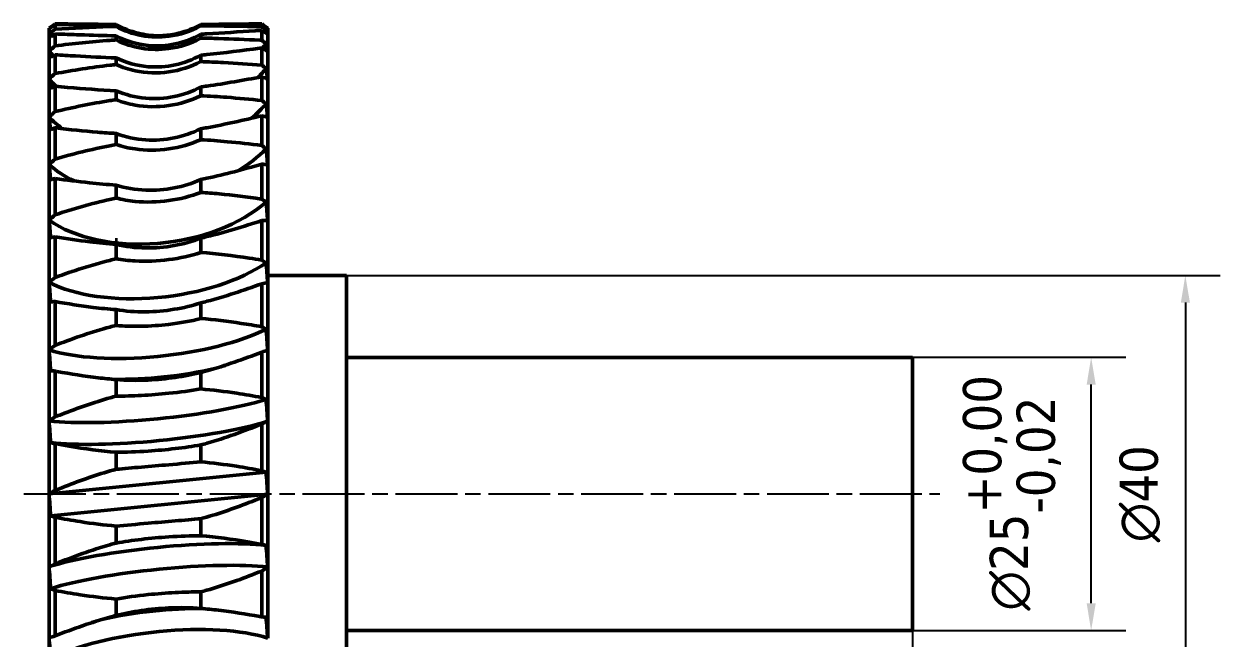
# Model space of a CAD drawing. Header units: inches. Extents: x 632 to 5727, y -9589 to -3994.
# Drawn here: x 3655.7 to 3765.2, y -5511.4 to -5455.2 of the extents above; entities that cross this region are included whole.
import ezdxf

# ---------------------------------------------------------------- set-up
doc = ezdxf.new("R2010")
doc.units = ezdxf.units.IN
doc.header["$MEASUREMENT"] = 0
for name, pattern in [('CENTER2', [1.125, 0.75, -0.125, 0.125, -0.125]), ('CHAIN', [0.3543, 0.2362, -0.0295, 0.0591, -0.0295]), ('DASHED', [19.05, 12.7, -6.35])]:
    doc.linetypes.add(name, pattern=pattern)
doc.layers.add('center line', color=5, linetype='CENTER2', lineweight=25, plot=False)
doc.layers.add('Dimension line', color=3, linetype='Continuous', lineweight=25, plot=False)
doc.layers.add('Hidden (ISO)', color=7, linetype='DASHED', lineweight=35)
doc.layers.add('Visible (ISO)', color=7, linetype='Continuous', lineweight=50)
doc.styles.add('Note Text (ISO)', font='tahoma.ttf')
doc.dimstyles.new('Default (ISO)', dxfattribs={"dimtxt": 3.5, "dimasz": 2.5, "dimexe": 3.175, "dimexo": 0, "dimgap": 0.762, "dimtad": 1, "dimrnd": 1e-08, "dimzin": 0, "dimtxsty": 'Note Text (ISO)', "dimcen": 0.09, "dimdle": 10, "dimclrd": 256, "dimclre": 256, "dimclrt": 256, "dimazin": 0, "dimtfac": 1.001486, "dimtmove": 0, "dimatfit": 3, "dimfxl": 1, "dimtolj": 1, "dimtzin": 0, "dimlwd": -1, "dimlwe": -1, "dimarcsym": 0})

# ---------------------------------------------------------------- blocks, each defined once
blk = doc.blocks.new('*D272')
at = {"layer": 'Defpoints', "color": 0, "transparency": 16777216}
for p in [(3737, -5485.69), (3753.36, -5485.69), (3737, -5510.69)]:
    blk.add_point(p, dxfattribs=at)
at = {"layer": 'Dimension line', "transparency": 16777216}
for p, q in [((3737, -5485.69), (3756.54, -5485.69)), ((3753.36, -5508.19), (3753.36, -5488.19)), ((3737, -5510.69), (3756.54, -5510.69))]:
    blk.add_line(p, q, dxfattribs=at)
for points in [[(3752.95, -5488.19), (3753.78, -5488.19), (3753.36, -5485.69)], [(3752.95, -5508.19), (3753.78, -5508.19), (3753.36, -5510.69)]]:
    blk.add_solid(points, dxfattribs=at)
at = {"layer": 'Dimension line', "transparency": 16777216, "insert": (3741.63, -5508.86), "char_height": 3.5, "attachment_point": 1, "rotation": 90, "style": 'Note Text (ISO)'}
blk.add_mtext('\\A1;{\\fAIGDT|b0|i0;\\H3.5000;\\ln}\\fTahoma|b0|i0;\\H3.5000;25{\\H3.5052;\\S+0,00^ -0,02;}', dxfattribs=at)
blk = doc.blocks.new('*D273')
at = {"layer": 'Defpoints', "color": 0, "transparency": 16777216}
for p in [(3685.2, -5478.19), (3685.2, -5518.19), (3761.98, -5518.19)]:
    blk.add_point(p, dxfattribs=at)
at = {"layer": 'Dimension line', "transparency": 16777216}
for p, q in [((3685.2, -5478.19), (3765.16, -5478.19)), ((3761.98, -5480.69), (3761.98, -5515.69)), ((3685.2, -5518.19), (3765.16, -5518.19))]:
    blk.add_line(p, q, dxfattribs=at)
for points in [[(3761.57, -5480.69), (3762.4, -5480.69), (3761.98, -5478.19)], [(3761.57, -5515.69), (3762.4, -5515.69), (3761.98, -5518.19)]]:
    blk.add_solid(points, dxfattribs=at)
at = {"layer": 'Dimension line', "transparency": 16777216, "insert": (3755.96, -5502.61), "char_height": 3.5, "attachment_point": 1, "rotation": 90, "style": 'Note Text (ISO)'}
blk.add_mtext('\\A1;{\\fAIGDT|b0|i0;\\H3.5000;\\ln}\\fTahoma|b0|i0;\\H3.5000;40', dxfattribs=at)
blk = doc.blocks.new('*D276')
at = {"layer": 'Defpoints', "color": 0, "transparency": 16777216}
for p in [(3737, -5510.69), (3658, -5536.14), (3737, -5573.49)]:
    blk.add_point(p, dxfattribs=at)
at = {"layer": 'Dimension line', "transparency": 16777216}
for p, q in [((3737, -5510.69), (3737, -5576.66)), ((3658, -5536.14), (3658, -5576.66)), ((3660.5, -5573.49), (3734.5, -5573.49))]:
    blk.add_line(p, q, dxfattribs=at)
for points in [[(3660.5, -5573.07), (3660.5, -5573.91), (3658, -5573.49)], [(3734.5, -5573.07), (3734.5, -5573.91), (3737, -5573.49)]]:
    blk.add_solid(points, dxfattribs=at)
at = {"layer": 'Dimension line', "transparency": 16777216, "insert": (3688.7, -5568.28), "char_height": 3.5, "attachment_point": 1, "style": 'Note Text (ISO)'}
blk.add_mtext('\\A1;79{\\H3.5052;±0,03}', dxfattribs=at)

msp = doc.modelspace()

# ---------------------------------------------------------------- linework, layer by layer
at = {"layer": 'center line', "linetype": 'CHAIN', "ltscale": 23.990969}
msp.add_line((3655.69856, -5498.19179), (3739.50466, -5498.19179), dxfattribs=at)
at = {"layer": 'Hidden (ISO)', "ltscale": 3.444925}
msp.add_line((3658.54521, -5455.24475), (3658.54521, -5455.19301), dxfattribs=at)
at = {"layer": 'Hidden (ISO)', "ltscale": 1.27901}
for p, q in [((3664.13168, -5455.2513), (3664.13168, -5455.29187)), ((3664.13168, -5474.78157), (3664.13168, -5475.34799))]:
    msp.add_line(p, q, dxfattribs=at)
at = {"layer": 'Hidden (ISO)', "ltscale": 0.000742865}
msp.add_line((3658.00466, -5455.59179), (3658.00499, -5455.59155), dxfattribs=at)
at = {"layer": 'Hidden (ISO)', "ltscale": 8.739432}
for p, q in [((3672.19324, -5486.99013), (3674.13447, -5486.46786)), ((3663.81609, -5509.39344), (3661.87486, -5509.91571))]:
    msp.add_line(p, q, dxfattribs=at)
at = {"layer": 'Hidden (ISO)', "ltscale": 0.009454}
msp.add_open_spline([(3658.00499, -5455.59155), (3658.00488, -5455.59163), (3658.00477, -5455.59171), (3658.00466, -5455.59179)], degree=3, dxfattribs=at)
at = {"layer": 'Visible (ISO)'}
for p, q in [((3658.54521, -5455.67159), (3658.54521, -5455.24475)), ((3664.13168, -5455.29187), (3664.13168, -5455.42619)), ((3671.87765, -5455.36135), (3671.87765, -5455.2513)), ((3677.46412, -5455.43975), (3677.46412, -5455.19301)), ((3658.00466, -5455.59179), (3658.00499, -5455.59155)), ((3658.00466, -5456.11363), (3658.00466, -5455.59179)), ((3658.00466, -5456.11548), (3658.00466, -5456.1152)), ((3658.00466, -5457.67158), (3658.00466, -5456.11548)), ((3658.54521, -5457.19716), (3658.54521, -5456.10724)), ((3664.13168, -5456.27873), (3664.13168, -5456.65412)), ((3671.87765, -5456.48547), (3671.87765, -5456.13374)), ((3677.46412, -5456.68744), (3677.46412, -5455.7732)), ((3678.00466, -5455.59179), (3678.00434, -5455.59155)), ((3678.00466, -5456.11704), (3678.00466, -5455.59179)), ((3678.00466, -5455.59179), (3678.00466, -5455.59179)), ((3678.00466, -5456.11704), (3678.00466, -5456.1189)), ((3678.00466, -5457.67832), (3678.00466, -5456.1189)), ((3658.00466, -5457.67523), (3658.00466, -5457.67315)), ((3658.00466, -5460.22728), (3658.00466, -5457.67523)), ((3677.46412, -5458.95711), (3677.46412, -5457.39788)), ((3678.00466, -5457.67832), (3678.00466, -5457.68198)), ((3678.00466, -5460.23718), (3678.00466, -5457.68198)), ((3658.54521, -5459.73215), (3658.54521, -5458.006)), ((3664.13168, -5458.29762), (3664.13168, -5458.90484)), ((3671.87765, -5458.63652), (3671.87765, -5458.05179)), ((3658.00466, -5460.23264), (3658.00466, -5460.2288)), ((3658.00466, -5463.71778), (3658.00466, -5460.23264)), ((3658.54521, -5463.21415), (3658.54521, -5460.89427)), ((3671.87765, -5461.76156), (3671.87765, -5460.95822)), ((3677.46412, -5462.19287), (3677.46412, -5460.02704)), ((3678.00466, -5460.23718), (3678.00466, -5460.24254)), ((3678.00466, -5463.7306), (3678.00466, -5460.24254)), ((3664.13168, -5461.29884), (3664.13168, -5462.12293)), ((3658.00466, -5463.72472), (3658.00466, -5463.71922)), ((3658.00466, -5468.05715), (3658.00466, -5463.72472)), ((3677.46412, -5466.31505), (3677.46412, -5463.59594)), ((3678.00466, -5463.7306), (3678.00466, -5463.73755)), ((3678.00466, -5468.07257), (3678.00466, -5463.73755)), ((3658.54521, -5467.55741), (3658.54521, -5464.70093)), ((3664.13168, -5465.20849), (3664.13168, -5466.22917)), ((3671.87765, -5465.78364), (3671.87765, -5464.78146)), ((3658.00466, -5468.0655), (3658.00466, -5468.05847)), ((3658.00466, -5473.13853), (3658.00466, -5468.0655)), ((3677.46412, -5471.22213), (3677.46412, -5468.01671)), ((3678.00466, -5468.07257), (3678.00466, -5468.08093)), ((3678.00466, -5473.15618), (3678.00466, -5468.08093)), ((3658.54521, -5472.65499), (3658.54521, -5469.33224)), ((3671.87765, -5470.60371), (3671.87765, -5469.42738)), ((3664.13168, -5469.93029), (3664.13168, -5471.12242)), ((3658.00466, -5473.14809), (3658.00466, -5473.13971)), ((3658.00466, -5478.83681), (3658.00466, -5473.14809)), ((3677.46412, -5476.7933), (3677.46412, -5473.18049)), ((3678.00466, -5473.15618), (3678.00466, -5473.16574)), ((3678.00466, -5478.85625), (3678.00466, -5473.16574)), ((3658.54521, -5478.38138), (3658.54521, -5474.67417)), ((3671.87765, -5476.10309), (3671.87765, -5474.78157)), ((3664.13168, -5475.34799), (3664.13168, -5476.68222)), ((3678.00466, -5478.19179), (3685.20466, -5478.19179)), ((3685.20466, -5518.19179), (3685.20466, -5478.19179)), ((3658.00466, -5478.84733), (3658.00466, -5478.83781)), ((3658.00466, -5485.01167), (3658.00466, -5478.84733)), ((3677.46412, -5482.89136), (3677.46412, -5478.96013)), ((3678.00466, -5478.85625), (3678.00466, -5478.86677)), ((3678.00466, -5485.03242), (3678.00466, -5478.86677)), ((3658.54521, -5484.59556), (3658.54521, -5480.59518)), ((3664.13168, -5481.32818), (3664.13168, -5482.77165)), ((3671.87765, -5482.14636), (3671.87765, -5480.7122)), ((3658.00466, -5485.0229), (3658.00466, -5485.01247)), ((3658.00466, -5491.51107), (3658.00466, -5485.0229)), ((3678.00466, -5485.03242), (3678.00466, -5485.04366)), ((3678.00466, -5491.53262), (3678.00466, -5485.04366)), ((3677.46412, -5489.36618), (3677.46412, -5485.21331)), ((3685.20466, -5485.69179), (3737.00466, -5485.69179)), ((3737.00466, -5485.69179), (3737.00466, -5510.69179)), ((3658.54521, -5491.14452), (3658.54521, -5486.94948)), ((3671.87765, -5488.58473), (3671.87765, -5487.07324)), ((3664.13168, -5487.7236), (3664.13168, -5489.24078)), ((3658.00466, -5491.52274), (3658.00466, -5491.51165)), ((3658.00466, -5498.17497), (3658.00466, -5491.52274)), ((3678.00466, -5491.53262), (3678.00466, -5491.54419)), ((3678.00466, -5498.19679), (3678.00466, -5491.54429)), ((3677.46412, -5496.05831), (3677.46412, -5491.78607)), ((3658.54521, -5497.86701), (3658.54521, -5493.5806)), ((3671.87765, -5495.25966), (3671.87765, -5493.70805)), ((3664.13168, -5494.37679), (3664.13168, -5495.93031)), ((3658.00466, -5498.17531), (3677.85269, -5496.19051)), ((3658.00466, -5498.17531), (3658.00466, -5498.17497)), ((3658.00466, -5498.18678), (3658.00466, -5498.17531)), ((3658.00466, -5504.83928), (3658.00466, -5498.18678)), ((3658.15663, -5500.19306), (3678.00466, -5498.20826)), ((3678.00466, -5498.19679), (3678.00466, -5498.20826)), ((3678.00466, -5498.20826), (3678.00466, -5498.2086)), ((3678.00466, -5504.86083), (3678.00466, -5498.2086)), ((3677.46412, -5502.80297), (3677.46412, -5498.51656)), ((3658.54521, -5504.5975), (3658.54521, -5500.32526)), ((3664.13168, -5501.12391), (3664.13168, -5502.67552)), ((3671.87765, -5502.00678), (3671.87765, -5500.45327)), ((3658.00466, -5504.85095), (3658.00466, -5504.83938)), ((3658.00466, -5511.33992), (3658.00466, -5504.85095)), ((3677.46412, -5509.43409), (3677.46412, -5505.23905)), ((3678.00466, -5504.86083), (3678.00466, -5504.87192)), ((3678.00466, -5511.36067), (3678.00466, -5504.8725)), ((3658.54521, -5511.17026), (3658.54521, -5507.01739)), ((3664.13168, -5507.79884), (3664.13168, -5509.31033)), ((3671.87765, -5508.65997), (3671.87765, -5507.1428)), ((3658.00466, -5511.35115), (3658.00466, -5511.33992)), ((3685.20466, -5510.69179), (3737.00466, -5510.69179)), ((3658.00466, -5517.5168), (3658.00466, -5511.35115)), ((3678.00466, -5511.36067), (3678.00466, -5511.3711))]:
    msp.add_line(p, q, dxfattribs=at)
for centre, major_axis, ratio, start_param, end_param in [((3667.90402, -5448.64993), (-10.44774, -6.67867), 0.982786631, 0.078702082, 0.102715405), ((3667.90402, -5448.64993), (10.44774, 6.67867), 0.982786631, 5.070036391, 5.089355092), ((3667.90402, -5450.32796), (-11.79764, -3.8178), 0.946336604, 0.342456589, 0.390518021), ((3667.90402, -5450.32796), (11.79764, 3.8178), 0.946336604, 5.308330579, 5.353109598), ((3667.90402, -5453.18456), (12.10971, 2.66739), 0.886584628, 5.365994345, 5.45742237), ((3667.90402, -5453.18456), (12.10971, 2.66739), 0.886584628, 3.588362015, 3.67027029), ((3667.90402, -5457.14938), (12.22435, 2.07973), 0.805001997, 5.35010935, 5.514173809), ((3667.90402, -5457.14938), (12.22435, 2.07973), 0.805001997, 3.645113453, 3.794118291), ((3667.90402, -5462.12481), (12.27783, 1.73635), 0.703597545, 5.256729732, 5.551104901), ((3667.90402, -5462.12481), (12.27783, 1.73635), 0.703597545, 3.682044546, 3.947682065), ((3667.90402, -5467.98832), (12.30634, 1.52115), 0.584868186, 3.709053674, 5.57811403), ((3667.90402, -5474.59554), (12.32263, 1.383), 0.451737431, 3.730565503, 5.599625859), ((3667.90402, -5481.78379), (12.33202, 1.29667), 0.307483402, 3.748902346, 5.617962702), ((3668.10531, -5483.69809), (12.33202, 1.29667), 0.307483402, 4.32678052, 5.104214728), ((3667.90402, -5489.37605), (12.33693, 1.24907), 0.155658111, 3.76546327, 5.634523626), ((3668.10531, -5491.36408), (12.33693, 1.24907), 0.155658111, 3.758737262, 5.627797618), ((3667.90402, -5505.01949), (12.33693, 1.24907), 0.155658111, 0.617144609, 2.486204964), ((3668.10531, -5507.00753), (12.33693, 1.24907), 0.155658111, 0.623870617, 2.492930972), ((3667.90402, -5512.68548), (12.33202, 1.29667), 0.307483402, 1.185187866, 1.962622074), ((3668.10531, -5514.59979), (12.33202, 1.29667), 0.307483402, 0.607309693, 2.476370048)]:
    msp.add_ellipse(centre, major_axis=major_axis, ratio=ratio, start_param=start_param, end_param=end_param, dxfattribs=at)
for points in [[(3658.00499, -5455.59155), (3658.18445, -5455.45879), (3658.36456, -5455.32592), (3658.54521, -5455.19301)], [(3658.54521, -5455.24475), (3658.41577, -5455.33846), (3658.28624, -5455.43229), (3658.15663, -5455.52624)], [(3678.00466, -5455.59179), (3677.8251, -5455.45895), (3677.64488, -5455.326), (3677.46412, -5455.19301)], [(3677.46412, -5455.43975), (3677.59354, -5455.53918), (3677.72307, -5455.63875), (3677.85269, -5455.73845)], [(3658.00466, -5456.11363), (3658.18423, -5455.96641), (3658.36445, -5455.81904), (3658.54521, -5455.67159)], [(3658.15663, -5456.36459), (3658.0995, -5456.2733), (3658.04838, -5456.18975), (3658.00466, -5456.11548)], [(3658.15663, -5455.52624), (3658.09964, -5455.53775), (3658.04863, -5455.55925), (3658.00499, -5455.59155)], [(3658.54521, -5456.10724), (3658.41577, -5456.19292), (3658.28624, -5456.2787), (3658.15663, -5456.36459)], [(3678.00466, -5456.1189), (3677.8251, -5456.00371), (3677.64488, -5455.88846), (3677.46412, -5455.7732)], [(3677.85269, -5455.73845), (3677.90997, -5455.85281), (3677.96103, -5455.97896), (3678.00466, -5456.11704)], [(3678.00434, -5455.59155), (3678.00445, -5455.59163), (3678.00456, -5455.59171), (3678.00466, -5455.59179)], [(3658.00466, -5457.67158), (3658.18423, -5457.51361), (3658.36445, -5457.35544), (3658.54521, -5457.19716)], [(3658.15663, -5458.23287), (3658.09945, -5458.04082), (3658.04835, -5457.85425), (3658.00466, -5457.67523)], [(3677.46412, -5456.68744), (3677.5936, -5456.79021), (3677.72313, -5456.89307), (3677.85269, -5456.99601)], [(3678.00466, -5457.68198), (3677.8251, -5457.58728), (3677.64488, -5457.49256), (3677.46412, -5457.39788)], [(3677.85269, -5456.99601), (3677.9101, -5457.21085), (3677.96111, -5457.43836), (3678.00466, -5457.67832)], [(3658.00466, -5460.22728), (3658.18429, -5460.06238), (3658.36451, -5459.8973), (3658.54521, -5459.73215)], [(3677.46412, -5458.95711), (3677.59358, -5459.06062), (3677.72311, -5459.16423), (3677.85269, -5459.26794)], [(3677.85269, -5459.26794), (3677.9102, -5459.57824), (3677.96117, -5459.90149), (3678.00466, -5460.23718)], [(3658.15663, -5461.08506), (3658.09936, -5460.79664), (3658.0483, -5460.51174), (3658.00466, -5460.23264)], [(3658.54521, -5460.89427), (3658.41578, -5460.95778), (3658.28626, -5461.02137), (3658.15663, -5461.08506)], [(3678.00466, -5460.24254), (3677.8251, -5460.17067), (3677.64488, -5460.09882), (3677.46412, -5460.02704)], [(3677.46412, -5462.19287), (3677.59359, -5462.29459), (3677.72312, -5462.39641), (3677.85269, -5462.49831)], [(3677.85269, -5462.49831), (3677.91026, -5462.89648), (3677.96121, -5463.30749), (3678.00466, -5463.7306)], [(3658.00466, -5463.71778), (3658.18426, -5463.5501), (3658.36448, -5463.38219), (3658.54521, -5463.21415)], [(3658.15663, -5464.85095), (3658.09924, -5464.47274), (3658.04823, -5464.09664), (3658.00466, -5463.72472)], [(3678.00466, -5463.73755), (3677.8251, -5463.69026), (3677.64488, -5463.64305), (3677.46412, -5463.59594)], [(3658.54521, -5464.70093), (3658.41571, -5464.75089), (3658.28619, -5464.8009), (3658.15663, -5464.85095)], [(3677.46412, -5466.31505), (3677.59356, -5466.41244), (3677.72309, -5466.50995), (3677.85269, -5466.60757)], [(3658.00466, -5468.05715), (3658.1843, -5467.89076), (3658.36453, -5467.72413), (3658.54521, -5467.55741)], [(3677.85269, -5466.60757), (3677.91024, -5467.08326), (3677.96119, -5467.57195), (3678.00466, -5468.07257)], [(3658.15663, -5469.4378), (3658.09909, -5468.97855), (3658.04814, -5468.52052), (3658.00466, -5468.0655)], [(3678.00466, -5468.08093), (3677.82503, -5468.05939), (3677.6448, -5468.03798), (3677.46412, -5468.01671)], [(3658.54521, -5469.33224), (3658.41577, -5469.36737), (3658.28624, -5469.40256), (3658.15663, -5469.4378)], [(3677.46412, -5471.22213), (3677.59362, -5471.31287), (3677.72314, -5471.40368), (3677.85269, -5471.49454)], [(3677.85269, -5471.49454), (3677.91009, -5472.03482), (3677.9611, -5472.5893), (3678.00466, -5473.15618)], [(3658.00466, -5473.13853), (3658.18423, -5472.97762), (3658.36445, -5472.81641), (3658.54521, -5472.65499)], [(3658.15663, -5474.73267), (3658.09907, -5474.20442), (3658.04812, -5473.6756), (3658.00466, -5473.14809)], [(3678.00466, -5473.16574), (3677.82507, -5473.17049), (3677.64485, -5473.17541), (3677.46412, -5473.18049)], [(3658.54521, -5474.67417), (3658.41574, -5474.69364), (3658.28621, -5474.71314), (3658.15663, -5474.73267)], [(3677.46412, -5476.7933), (3677.59355, -5476.87506), (3677.72307, -5476.95692), (3677.85269, -5477.03888)], [(3677.85269, -5477.03888), (3677.90997, -5477.63042), (3677.96103, -5478.23717), (3678.00466, -5478.85625)], [(3658.00466, -5478.83681), (3658.18423, -5478.68527), (3658.36445, -5478.53343), (3658.54521, -5478.38138)], [(3658.15663, -5480.60518), (3658.09913, -5480.02177), (3658.04816, -5479.4351), (3658.00466, -5478.84733)], [(3678.00466, -5478.86677), (3677.82504, -5478.8977), (3677.64482, -5478.92883), (3677.46412, -5478.96013)], [(3658.54521, -5480.59518), (3658.41575, -5480.5985), (3658.28622, -5480.60183), (3658.15663, -5480.60518)], [(3677.85269, -5483.10408), (3677.90988, -5483.73252), (3677.96098, -5484.37658), (3678.00466, -5485.03242)], [(3658.00466, -5485.01167), (3658.18423, -5484.87324), (3658.36445, -5484.73451), (3658.54521, -5484.59556)], [(3658.15663, -5486.91073), (3658.09923, -5486.28704), (3658.04822, -5485.65687), (3658.00466, -5485.0229)], [(3678.00466, -5485.04366), (3677.8251, -5485.09998), (3677.64488, -5485.15655), (3677.46412, -5485.21331)], [(3658.54521, -5486.94948), (3658.41573, -5486.93656), (3658.2862, -5486.92364), (3658.15663, -5486.91073)], [(3677.46412, -5489.36618), (3677.59356, -5489.42432), (3677.72309, -5489.48253), (3677.85269, -5489.54079)], [(3677.85269, -5489.54079), (3677.90983, -5490.19094), (3677.96095, -5490.85643), (3678.00466, -5491.53262)], [(3658.00466, -5491.51107), (3658.18423, -5491.38916), (3658.36445, -5491.26695), (3658.54521, -5491.14452)], [(3658.15663, -5493.49406), (3658.09936, -5492.84597), (3658.0483, -5492.18765), (3658.00466, -5491.52274)], [(3678.00466, -5491.54429), (3677.8251, -5491.62463), (3677.64488, -5491.70524), (3677.46412, -5491.78607)], [(3658.54521, -5493.5806), (3658.41579, -5493.55178), (3658.28626, -5493.52293), (3658.15663, -5493.49406)], [(3677.46412, -5496.05831), (3677.59356, -5496.10234), (3677.72309, -5496.1464), (3677.85269, -5496.19051)], [(3677.85269, -5496.19051), (3677.90983, -5496.84694), (3677.96095, -5497.5173), (3678.00466, -5498.19679)], [(3658.00466, -5498.17497), (3658.18423, -5498.07258), (3658.36445, -5497.96991), (3658.54521, -5497.86701)], [(3658.15663, -5500.19306), (3658.0995, -5499.53663), (3658.04838, -5498.86627), (3658.00466, -5498.18678)], [(3678.00466, -5498.2086), (3677.8251, -5498.31099), (3677.64488, -5498.41366), (3677.46412, -5498.51656)], [(3658.54521, -5500.32526), (3658.41577, -5500.28123), (3658.28624, -5500.23717), (3658.15663, -5500.19306)], [(3677.46412, -5502.80297), (3677.59354, -5502.83179), (3677.72307, -5502.86064), (3677.85269, -5502.88951)], [(3677.85269, -5502.88951), (3677.90997, -5503.5376), (3677.96103, -5504.19592), (3678.00466, -5504.86083)], [(3658.00466, -5504.83928), (3658.18423, -5504.75894), (3658.36445, -5504.67833), (3658.54521, -5504.5975)], [(3658.15663, -5506.84278), (3658.0995, -5506.19263), (3658.04838, -5505.52714), (3658.00466, -5504.85095)], [(3678.00466, -5504.8725), (3677.8251, -5504.99441), (3677.64488, -5505.11662), (3677.46412, -5505.23905)], [(3658.54521, -5507.01739), (3658.41577, -5506.95925), (3658.28624, -5506.90104), (3658.15663, -5506.84278)], [(3677.46412, -5509.43409), (3677.5936, -5509.44701), (3677.72313, -5509.45993), (3677.85269, -5509.47284)], [(3677.85269, -5509.47284), (3677.9101, -5510.09653), (3677.96111, -5510.7267), (3678.00466, -5511.36067)], [(3658.00466, -5511.33992), (3658.18423, -5511.28359), (3658.36445, -5511.22702), (3658.54521, -5511.17026)], [(3658.15663, -5513.27949), (3658.09945, -5512.65105), (3658.04835, -5512.00699), (3658.00466, -5511.35115)]]:
    msp.add_open_spline(points, degree=3, dxfattribs=at)
for points, knots in [([(3658.54521, -5455.19301), (3658.75082, -5455.19364), (3658.95625, -5455.1945), (3660.64268, -5455.20331), (3662.11418, -5455.22287), (3663.76848, -5455.24618), (3663.94853, -5455.24873), (3664.13168, -5455.2513)], [3.1649437048, 3.1649437048, 3.1649437048, 3.1649437048, 3.2288731845, 3.2288731845, 3.6901407823, 3.6901407823, 3.7451765401, 3.7451765401, 3.7451765401, 3.7451765401]), ([(3664.13168, -5455.29187), (3663.04405, -5455.2859), (3661.95288, -5455.27646), (3660.08836, -5455.2593), (3659.31852, -5455.2519), (3658.54521, -5455.24475)], [4.8578811477, 4.8578811477, 4.8578811477, 4.8578811477, 5.1832798068, 5.1832798068, 5.4105684049, 5.4105684049, 5.4105684049, 5.4105684049]), ([(3658.54521, -5455.67159), (3660.21873, -5455.57118), (3661.88222, -5455.49515), (3663.74828, -5455.43717), (3663.93828, -5455.43157), (3664.13168, -5455.42619)], [3.9759016229, 3.9759016229, 3.9759016229, 3.9759016229, 4.5004244745, 4.5004244745, 4.5584581549, 4.5584581549, 4.5584581549, 4.5584581549]), ([(3664.13168, -5455.2513), (3664.76678, -5455.60605), (3665.4481, -5455.87376), (3666.76333, -5456.193), (3667.38339, -5456.26871), (3668.00467, -5456.27203)], [-2.9349287526, -2.9349287526, -2.9349287526, -2.9349287526, -2.7152800459, -2.7152800459, -2.5275080904, -2.5275080904, -2.5275080904, -2.5275080904]), ([(3671.87765, -5455.2513), (3671.24255, -5455.60605), (3670.56123, -5455.87376), (3668.90351, -5456.27613), (3667.92083, -5456.33147), (3666.01333, -5456.0885), (3665.10265, -5455.80253), (3664.21931, -5455.3394), (3664.17538, -5455.31584), (3664.13168, -5455.29187)], [-2.9349287526, -2.9349287526, -2.9349287526, -2.9349287526, -2.7152800459, -2.7152800459, -2.4214149767, -2.4214149767, -2.1362783493, -2.1362783493, -2.1212695791, -2.1212695791, -2.1212695791, -2.1212695791]), ([(3664.13168, -5455.42619), (3664.85951, -5455.81793), (3665.64591, -5456.09481), (3667.2795, -5456.39846), (3668.1172, -5456.42332), (3669.97364, -5456.19077), (3670.9697, -5455.8658), (3671.87765, -5455.36135)], [-0.8132807109, -0.8132807109, -0.8132807109, -0.8132807109, -0.5625064794, -0.5625064794, -0.3116026549, -0.3116026549, -0.0000010065, -0.0000010065, -0.0000010065, -0.0000010065]), ([(3677.46412, -5455.19301), (3677.25851, -5455.19364), (3677.05308, -5455.1945), (3675.36665, -5455.20331), (3673.89515, -5455.22287), (3672.24085, -5455.24618), (3672.0608, -5455.24873), (3671.87765, -5455.2513)], [3.1649437048, 3.1649437048, 3.1649437048, 3.1649437048, 3.2288731845, 3.2288731845, 3.6901407823, 3.6901407823, 3.7451765401, 3.7451765401, 3.7451765401, 3.7451765401]), ([(3671.87765, -5455.36135), (3673.30226, -5455.37153), (3674.72881, -5455.39037), (3676.59744, -5455.42296), (3677.03033, -5455.43108), (3677.46412, -5455.43975)], [5.6688379353, 5.6688379353, 5.6688379353, 5.6688379353, 6.0964641747, 6.0964641747, 6.2250779388, 6.2250779388, 6.2250779388, 6.2250779388]), ([(3664.13168, -5456.27873), (3663.03775, -5456.25905), (3661.94029, -5456.22726), (3660.07568, -5456.16468), (3659.31214, -5456.13658), (3658.54521, -5456.10724)], [4.8730609288, 4.8730609288, 4.8730609288, 4.8730609288, 5.200368378, 5.200368378, 5.425824649, 5.425824649, 5.425824649, 5.425824649]), ([(3671.87765, -5456.13374), (3671.14984, -5456.54508), (3670.36345, -5456.84313), (3668.73, -5457.19076), (3667.89243, -5457.23823), (3666.03597, -5457.05606), (3665.03976, -5456.7582), (3664.13168, -5456.27873)], [-0.8132808501, -0.8132808501, -0.8132808501, -0.8132808501, -0.5625112168, -0.5625112168, -0.3116462046, -0.3116462046, -0.0000010065, -0.0000010065, -0.0000010065, -0.0000010065]), ([(3664.13168, -5456.65412), (3664.85942, -5457.02136), (3665.64573, -5457.27724), (3667.27844, -5457.54725), (3668.11532, -5457.55989), (3669.97192, -5457.31109), (3670.96891, -5456.98431), (3671.87765, -5456.48547)], [-0.8132815758, -0.8132815758, -0.8132815758, -0.8132815758, -0.5625356729, -0.5625356729, -0.3118724656, -0.3118724656, -0.0000010065, -0.0000010065, -0.0000010065, -0.0000010065]), ([(3677.46412, -5455.7732), (3677.26478, -5455.78636), (3677.0656, -5455.7996), (3675.37954, -5455.91221), (3673.90223, -5456.01566), (3672.24157, -5456.11321), (3672.06117, -5456.12355), (3671.87765, -5456.13374)], [3.1800635409, 3.1800635409, 3.1800635409, 3.1800635409, 3.242055102, 3.242055102, 3.7052058308, 3.7052058308, 3.7603478242, 3.7603478242, 3.7603478242, 3.7603478242]), ([(3671.87765, -5456.48547), (3672.42163, -5456.49613), (3672.96536, -5456.51022), (3674.76423, -5456.56559), (3676.02104, -5456.61798), (3677.34452, -5456.68163), (3677.40431, -5456.68453), (3677.46412, -5456.68744)], [6.5646241143, 6.5646241143, 6.5646241143, 6.5646241143, 6.7283548894, 6.7283548894, 7.1059606449, 7.1059606449, 7.1238241615, 7.1238241615, 7.1238241615, 7.1238241615]), ([(3658.54521, -5457.19716), (3660.21782, -5456.99382), (3661.88097, -5456.82213), (3663.74797, -5456.68123), (3663.93812, -5456.66746), (3664.13168, -5456.65412)], [4.8719581142, 4.8719581142, 4.8719581142, 4.8719581142, 5.3967299152, 5.3967299152, 5.4548105122, 5.4548105122, 5.4548105122, 5.4548105122]), ([(3677.46412, -5457.39788), (3677.40124, -5457.40589), (3677.33836, -5457.41389), (3675.65894, -5457.62755), (3674.05323, -5457.83136), (3672.25379, -5458.01515), (3672.06737, -5458.03365), (3671.87765, -5458.05179)], [3.5135978804, 3.5135978804, 3.5135978804, 3.5135978804, 3.5332249773, 3.5332249773, 4.0379714026, 4.0379714026, 4.0949283266, 4.0949283266, 4.0949283266, 4.0949283266]), ([(3658.54521, -5458.006), (3658.51044, -5458.02629), (3658.47566, -5458.04658), (3658.34617, -5458.12216), (3658.25143, -5458.17749), (3658.15663, -5458.23287)], [6.21047932753, 6.21047932753, 6.21047932753, 6.21047932753, 6.22312593244, 6.22312593244, 6.25755536904, 6.25755536904, 6.25755536904, 6.25755536904]), ([(3664.13168, -5458.29762), (3662.89893, -5458.26059), (3661.66309, -5458.19783), (3659.79655, -5458.08731), (3659.17193, -5458.04756), (3658.54521, -5458.006)], [5.2079773569, 5.2079773569, 5.2079773569, 5.2079773569, 5.577369497, 5.577369497, 5.7623208496, 5.7623208496, 5.7623208496, 5.7623208496]), ([(3671.87765, -5458.05179), (3671.14991, -5458.45776), (3670.36361, -5458.75545), (3668.73094, -5459.11235), (3667.89409, -5459.16957), (3666.03748, -5459.02012), (3665.04045, -5458.74697), (3664.13168, -5458.29762)], [-0.8132816113, -0.8132816113, -0.8132816113, -0.8132816113, -0.5625368581, -0.5625368581, -0.3118834929, -0.3118834929, -0.0000010065, -0.0000010065, -0.0000010065, -0.0000010065]), ([(3664.13168, -5458.90484), (3664.68355, -5459.15793), (3665.27087, -5459.35136), (3666.8816, -5459.69113), (3667.9264, -5459.72517), (3669.98177, -5459.43431), (3670.97342, -5459.11466), (3671.87765, -5458.63652)], [-0.81385419, -0.81385419, -0.81385419, -0.81385419, -0.6228951161, -0.6228951161, -0.3103243837, -0.3103243837, -0.0000010065, -0.0000010065, -0.0000010065, -0.0000010065]), ([(3671.87765, -5458.63652), (3672.57429, -5458.65852), (3673.27, -5458.68946), (3675.12969, -5458.78872), (3676.29437, -5458.86791), (3677.46412, -5458.95711)], [7.2992718737, 7.2992718737, 7.2992718737, 7.2992718737, 7.5093003899, 7.5093003899, 7.8603716625, 7.8603716625, 7.8603716625, 7.8603716625]), ([(3658.54521, -5459.73215), (3660.21782, -5459.43085), (3661.88097, -5459.16772), (3663.74797, -5458.94741), (3663.93812, -5458.92582), (3664.13168, -5458.90484)], [5.6042803585, 5.6042803585, 5.6042803585, 5.6042803585, 6.1290521595, 6.1290521595, 6.1871327564, 6.1871327564, 6.1871327564, 6.1871327564]), ([(3664.13168, -5461.29884), (3662.65731, -5461.23787), (3661.18138, -5461.12685), (3659.31229, -5460.96444), (3658.9291, -5460.92987), (3658.54521, -5460.89427)], [5.7877493658, 5.7877493658, 5.7877493658, 5.7877493658, 6.2304922579, 6.2304922579, 6.3444350376, 6.3444350376, 6.3444350376, 6.3444350376]), ([(3671.87765, -5460.95822), (3671.11892, -5461.3655), (3670.29674, -5461.6633), (3668.58594, -5462.01704), (3667.70798, -5462.0696), (3665.8927, -5461.91239), (3664.97374, -5461.67671), (3664.13168, -5461.29884)], [-3.3414609583, -3.3414609583, -3.3414609583, -3.3414609583, -3.0800366084, -3.0800366084, -2.8174002993, -2.8174002993, -2.5280549681, -2.5280549681, -2.5280549681, -2.5280549681]), ([(3677.46412, -5460.02704), (3675.79148, -5460.33742), (3674.12833, -5460.63885), (3672.26136, -5460.90602), (3672.07121, -5460.9324), (3671.87765, -5460.95822)], [4.0961094841, 4.0961094841, 4.0961094841, 4.0961094841, 4.6208712832, 4.6208712832, 4.6789518247, 4.6789518247, 4.6789518247, 4.6789518247]), ([(3664.13168, -5462.12293), (3664.68018, -5462.34304), (3665.26374, -5462.50913), (3666.87194, -5462.79485), (3667.9186, -5462.81092), (3669.97799, -5462.51625), (3670.97169, -5462.21055), (3671.87765, -5461.76156)], [-0.8138596108, -0.8138596108, -0.8138596108, -0.8138596108, -0.6240612675, -0.6240612675, -0.3109186473, -0.3109186473, -0.0000010065, -0.0000010065, -0.0000010065, -0.0000010065]), ([(3671.87765, -5461.76156), (3672.67295, -5461.79558), (3673.46667, -5461.84526), (3675.32687, -5461.98537), (3676.39362, -5462.08377), (3677.46412, -5462.19287)], [7.7781499123, 7.7781499123, 7.7781499123, 7.7781499123, 8.018137281, 8.018137281, 8.3402899432, 8.3402899432, 8.3402899432, 8.3402899432]), ([(3658.54521, -5463.21415), (3660.21782, -5462.82229), (3661.88097, -5462.47421), (3663.74797, -5462.17991), (3663.93812, -5462.15103), (3664.13168, -5462.12293)], [6.0804989045, 6.0804989045, 6.0804989045, 6.0804989045, 6.6052707055, 6.6052707055, 6.6633513024, 6.6633513024, 6.6633513024, 6.6633513024]), ([(3677.46412, -5463.59594), (3675.79151, -5463.99603), (3674.12836, -5464.3789), (3672.26136, -5464.71575), (3672.07121, -5464.74897), (3671.87765, -5464.78146)], [4.9649741966, 4.9649741966, 4.9649741966, 4.9649741966, 5.4897459976, 5.4897459976, 5.5478265946, 5.5478265946, 5.5478265946, 5.5478265946]), ([(3664.13168, -5465.20849), (3663.56826, -5465.17939), (3663.00516, -5465.14083), (3661.16769, -5464.99325), (3659.8917, -5464.85782), (3658.58751, -5464.70587), (3658.56636, -5464.7034), (3658.54521, -5464.70093)], [6.6578510566, 6.6578510566, 6.6578510566, 6.6578510566, 6.8274720981, 6.8274720981, 7.2109936928, 7.2109936928, 7.2173154265, 7.2173154265, 7.2173154265, 7.2173154265]), ([(3671.87765, -5464.78146), (3671.11878, -5465.16281), (3670.29642, -5465.44566), (3668.58691, -5465.79237), (3667.71049, -5465.85343), (3665.89524, -5465.73904), (3664.97491, -5465.53901), (3664.13168, -5465.20849)], [-3.3414606939, -3.3414606939, -3.3414606939, -3.3414606939, -3.07998619, -3.07998619, -2.8178012234, -2.8178012234, -2.5280529476, -2.5280529476, -2.5280529476, -2.5280529476]), ([(3658.54521, -5467.55741), (3660.21782, -5467.08465), (3661.88097, -5466.66019), (3663.74797, -5466.29914), (3663.93812, -5466.26369), (3664.13168, -5466.22917)], [6.1566988897, 6.1566988897, 6.1566988897, 6.1566988897, 6.6814706907, 6.6814706907, 6.7395512877, 6.7395512877, 6.7395512877, 6.7395512877]), ([(3664.13168, -5466.22917), (3664.67853, -5466.41186), (3665.26022, -5466.54705), (3666.86718, -5466.77071), (3667.91476, -5466.76773), (3669.97613, -5466.47596), (3670.97084, -5466.19189), (3671.87765, -5465.78364)], [-0.813862286, -0.813862286, -0.813862286, -0.813862286, -0.6246362688, -0.6246362688, -0.3112104555, -0.3112104555, -0.0000010065, -0.0000010065, -0.0000010065, -0.0000010065]), ([(3671.87765, -5465.78364), (3672.68868, -5465.82655), (3673.498, -5465.88957), (3675.35826, -5466.06358), (3676.4094, -5466.18313), (3677.46412, -5466.31505)], [7.854900758, 7.854900758, 7.854900758, 7.854900758, 8.0996653034, 8.0996653034, 8.4171950694, 8.4171950694, 8.4171950694, 8.4171950694]), ([(3677.46412, -5468.01671), (3675.79151, -5468.49667), (3674.12836, -5468.95153), (3672.26136, -5469.34976), (3672.07121, -5469.38902), (3671.87765, -5469.42738)], [6.1568013033, 6.1568013033, 6.1568013033, 6.1568013033, 6.6815731043, 6.6815731043, 6.7396537013, 6.7396537013, 6.7396537013, 6.7396537013]), ([(3664.13168, -5469.93029), (3663.32063, -5469.88109), (3662.51128, -5469.80904), (3660.65103, -5469.61206), (3659.59991, -5469.47794), (3658.54521, -5469.33224)], [7.8550039403, 7.8550039403, 7.8550039403, 7.8550039403, 8.0997749026, 8.0997749026, 8.4172984569, 8.4172984569, 8.4172984569, 8.4172984569]), ([(3671.87765, -5469.42738), (3671.11872, -5469.77335), (3670.29629, -5470.03427), (3668.5873, -5470.36564), (3667.71151, -5470.43362), (3665.89628, -5470.36431), (3664.97539, -5470.20497), (3664.13168, -5469.93029)], [-3.341460602, -3.341460602, -3.341460602, -3.341460602, -3.0799649379, -3.0799649379, -2.8179657136, -2.8179657136, -2.5280521305, -2.5280521305, -2.5280521305, -2.5280521305]), ([(3664.13168, -5471.12242), (3664.67983, -5471.26421), (3665.26299, -5471.36566), (3666.87093, -5471.5205), (3667.91779, -5471.49781), (3669.9776, -5471.21567), (3670.97151, -5470.96049), (3671.87765, -5470.60371)], [-0.8138601786, -0.8138601786, -0.8138601786, -0.8138601786, -0.6241833332, -0.6241833332, -0.3109806614, -0.3109806614, -0.0000010065, -0.0000010065, -0.0000010065, -0.0000010065]), ([(3671.87765, -5470.60371), (3672.44105, -5470.6385), (3673.00413, -5470.68471), (3674.84157, -5470.86262), (3676.11755, -5471.0274), (3677.42175, -5471.21599), (3677.44294, -5471.21906), (3677.46412, -5471.22213)], [6.6577666836, 6.6577666836, 6.6577666836, 6.6577666836, 6.8273823958, 6.8273823958, 7.2108986384, 7.2108986384, 7.2172308175, 7.2172308175, 7.2172308175, 7.2172308175]), ([(3658.54521, -5472.65499), (3660.21782, -5472.11297), (3661.88097, -5471.62258), (3663.74797, -5471.20368), (3663.93812, -5471.16252), (3664.13168, -5471.12242)], [4.9648900238, 4.9648900238, 4.9648900238, 4.9648900238, 5.4896618248, 5.4896618248, 5.5477424217, 5.5477424217, 5.5477424217, 5.5477424217]), ([(3677.46412, -5473.18049), (3675.79151, -5473.72849), (3674.12836, -5474.24415), (3672.26136, -5474.69396), (3672.07121, -5474.73828), (3671.87765, -5474.78157)], [6.0804989045, 6.0804989045, 6.0804989045, 6.0804989045, 6.6052707055, 6.6052707055, 6.6633513024, 6.6633513024, 6.6633513024, 6.6633513024]), ([(3664.13168, -5475.34799), (3663.33638, -5475.29375), (3662.54266, -5475.21478), (3660.68246, -5474.99442), (3659.61571, -5474.84118), (3658.54521, -5474.67417)], [7.7781499123, 7.7781499123, 7.7781499123, 7.7781499123, 8.018137281, 8.018137281, 8.3402899432, 8.3402899432, 8.3402899432, 8.3402899432]), ([(3671.87765, -5474.78157), (3671.11879, -5475.08359), (3670.29645, -5475.31612), (3668.58681, -5475.62428), (3667.71024, -5475.69751), (3665.89499, -5475.6744), (3664.97479, -5475.55971), (3664.13168, -5475.34799)], [-3.3414607174, -3.3414607174, -3.3414607174, -3.3414607174, -3.0799912454, -3.0799912454, -2.8177617141, -2.8177617141, -2.5280531449, -2.5280531449, -2.5280531449, -2.5280531449]), ([(3664.13168, -5476.68222), (3664.68304, -5476.77974), (3665.26979, -5476.84492), (3666.88014, -5476.92672), (3667.92522, -5476.88479), (3669.9812, -5476.61924), (3670.97316, -5476.39937), (3671.87765, -5476.10309)], [-0.8138550109, -0.8138550109, -0.8138550109, -0.8138550109, -0.6230718129, -0.6230718129, -0.3104146382, -0.3104146382, -0.0000010065, -0.0000010065, -0.0000010065, -0.0000010065]), ([(3671.87765, -5476.10309), (3673.352, -5476.20492), (3674.82789, -5476.39139), (3676.69698, -5476.67134), (3677.08021, -5476.73124), (3677.46412, -5476.7933)], [5.7876844316, 5.7876844316, 5.7876844316, 5.7876844316, 6.2304190701, 6.2304190701, 6.3443698649, 6.3443698649, 6.3443698649, 6.3443698649]), ([(3658.54521, -5478.38138), (3660.21785, -5477.78343), (3661.881, -5477.23918), (3663.74797, -5476.77276), (3663.93812, -5476.72691), (3664.13168, -5476.68222)], [4.0960438236, 4.0960438236, 4.0960438236, 4.0960438236, 4.6208054715, 4.6208054715, 4.6788860113, 4.6788860113, 4.6788860113, 4.6788860113]), ([(3677.46412, -5478.96013), (3675.79151, -5479.56268), (3674.12836, -5480.12645), (3672.26136, -5480.61676), (3672.07121, -5480.66505), (3671.87765, -5480.7122)], [5.6042803585, 5.6042803585, 5.6042803585, 5.6042803585, 6.1290521595, 6.1290521595, 6.1871327564, 6.1871327564, 6.1871327564, 6.1871327564]), ([(3664.13168, -5481.32818), (3663.43504, -5481.27659), (3662.73932, -5481.20429), (3660.87964, -5480.97484), (3659.71496, -5480.79407), (3658.54521, -5480.59518)], [7.2992718737, 7.2992718737, 7.2992718737, 7.2992718737, 7.5093003899, 7.5093003899, 7.8603716625, 7.8603716625, 7.8603716625, 7.8603716625]), ([(3671.87765, -5480.7122), (3671.11894, -5480.96281), (3670.29678, -5481.16121), (3668.5858, -5481.43869), (3667.70762, -5481.51541), (3665.89234, -5481.53898), (3664.97358, -5481.47172), (3664.13168, -5481.32818)], [-3.3414610006, -3.3414610006, -3.3414610006, -3.3414610006, -3.0800436122, -3.0800436122, -2.8173433455, -2.8173433455, -2.5280552585, -2.5280552585, -2.5280552585, -2.5280552585]), ([(3658.54521, -5484.59556), (3658.60811, -5484.57152), (3658.671, -5484.54757), (3660.35043, -5483.91027), (3661.95611, -5483.35089), (3663.75554, -5482.86727), (3663.94196, -5482.81887), (3664.13168, -5482.77165)], [3.5135533037, 3.5135533037, 3.5135533037, 3.5135533037, 3.5331860163, 3.5331860163, 4.0379268758, 4.0379268758, 4.0948836203, 4.0948836203, 4.0948836203, 4.0948836203]), ([(3664.13168, -5482.77165), (3664.85942, -5482.83767), (3665.64572, -5482.86326), (3667.27839, -5482.83139), (3668.11524, -5482.77415), (3669.97185, -5482.55661), (3670.96888, -5482.37659), (3671.87765, -5482.14636)], [-0.8132816131, -0.8132816131, -0.8132816131, -0.8132816131, -0.5625369187, -0.5625369187, -0.3118840564, -0.3118840564, -0.0000010065, -0.0000010065, -0.0000010065, -0.0000010065]), ([(3671.87765, -5482.14636), (3673.11038, -5482.23843), (3674.34621, -5482.39542), (3676.21274, -5482.67915), (3676.83738, -5482.78221), (3677.46412, -5482.89136)], [5.2079325869, 5.2079325869, 5.2079325869, 5.2079325869, 5.5773191057, 5.5773191057, 5.7622758813, 5.7622758813, 5.7622758813, 5.7622758813]), ([(3677.46412, -5482.89136), (3677.49887, -5482.91038), (3677.53363, -5482.9294), (3677.66312, -5483.00028), (3677.75789, -5483.05216), (3677.85269, -5483.10408)], [6.21045211133, 6.21045211133, 6.21045211133, 6.21045211133, 6.2230919872, 6.2230919872, 6.25752813819, 6.25752813819, 6.25752813819, 6.25752813819]), ([(3677.46412, -5485.21331), (3675.79151, -5485.85558), (3674.12836, -5486.45357), (3672.26136, -5486.97231), (3672.07121, -5487.02338), (3671.87765, -5487.07324)], [4.8719581142, 4.8719581142, 4.8719581142, 4.8719581142, 5.3967299152, 5.3967299152, 5.4548105122, 5.4548105122, 5.4548105122, 5.4548105122]), ([(3664.13168, -5487.7236), (3663.5877, -5487.68113), (3663.04397, -5487.62525), (3661.2451, -5487.40828), (3659.98829, -5487.20666), (3658.66481, -5486.97094), (3658.60502, -5486.96023), (3658.54521, -5486.94948)], [6.5646241143, 6.5646241143, 6.5646241143, 6.5646241143, 6.7283548894, 6.7283548894, 7.1059606449, 7.1059606449, 7.1238241615, 7.1238241615, 7.1238241615, 7.1238241615]), ([(3671.87765, -5487.07324), (3671.14991, -5487.25845), (3670.3636, -5487.41273), (3668.7309, -5487.64829), (3667.89402, -5487.72824), (3666.03741, -5487.81638), (3665.04042, -5487.80147), (3664.13168, -5487.7236)], [-0.8132815775, -0.8132815775, -0.8132815775, -0.8132815775, -0.5625357295, -0.5625357295, -0.311872992, -0.311872992, -0.0000010065, -0.0000010065, -0.0000010065, -0.0000010065]), ([(3658.54521, -5491.14452), (3658.74456, -5491.06531), (3658.94375, -5490.98698), (3660.6298, -5490.33165), (3662.10711, -5489.80393), (3663.76776, -5489.33763), (3663.94816, -5489.28864), (3664.13168, -5489.24078)], [3.1800409877, 3.1800409877, 3.1800409877, 3.1800409877, 3.2420354382, 3.2420354382, 3.705183358, 3.705183358, 3.7603251945, 3.7603251945, 3.7603251945, 3.7603251945]), ([(3664.13168, -5489.24078), (3664.85949, -5489.24248), (3665.64588, -5489.22118), (3667.27932, -5489.13382), (3668.11689, -5489.06825), (3669.97335, -5488.8767), (3670.96957, -5488.74171), (3671.87765, -5488.58473)], [-0.8132808535, -0.8132808535, -0.8132808535, -0.8132808535, -0.5625113332, -0.5625113332, -0.3116472758, -0.3116472758, -0.0000010065, -0.0000010065, -0.0000010065, -0.0000010065]), ([(3671.87765, -5488.58473), (3672.97157, -5488.67057), (3674.06902, -5488.81051), (3675.93364, -5489.09582), (3676.69718, -5489.2263), (3677.46412, -5489.36618)], [4.873038286, 4.873038286, 4.873038286, 4.873038286, 5.200342888, 5.200342888, 5.4258018925, 5.4258018925, 5.4258018925, 5.4258018925]), ([(3677.46412, -5491.78607), (3675.7906, -5492.4526), (3674.12711, -5493.07012), (3672.26105, -5493.60421), (3672.07105, -5493.65676), (3671.87765, -5493.70805)], [3.9759016229, 3.9759016229, 3.9759016229, 3.9759016229, 4.5004244745, 4.5004244745, 4.5584581549, 4.5584581549, 4.5584581549, 4.5584581549]), ([(3664.13168, -5494.37679), (3662.70707, -5494.26256), (3661.28052, -5494.05662), (3659.41189, -5493.73835), (3658.979, -5493.66097), (3658.54521, -5493.5806)], [5.6688379353, 5.6688379353, 5.6688379353, 5.6688379353, 6.0964641747, 6.0964641747, 6.2250779388, 6.2250779388, 6.2250779388, 6.2250779388]), ([(3671.87765, -5493.70805), (3671.14982, -5493.83355), (3670.36342, -5493.94591), (3668.72983, -5494.13643), (3667.89214, -5494.21346), (3666.0357, -5494.33933), (3665.03963, -5494.37566), (3664.13168, -5494.37679)], [-0.8132807132, -0.8132807132, -0.8132807132, -0.8132807132, -0.5625065573, -0.5625065573, -0.3116033706, -0.3116033706, -0.0000010065, -0.0000010065, -0.0000010065, -0.0000010065]), ([(3658.54521, -5497.86701), (3658.75079, -5497.78421), (3658.9562, -5497.70232), (3660.64263, -5497.03777), (3662.11415, -5496.50293), (3663.76848, -5496.02898), (3663.94852, -5495.97907), (3664.13168, -5495.93031)], [3.1650025122, 3.1650025122, 3.1650025122, 3.1650025122, 3.2289244514, 3.2289244514, 3.690199373, 3.690199373, 3.7452355484, 3.7452355484, 3.7452355484, 3.7452355484]), ([(3664.13168, -5495.93031), (3664.85971, -5495.86762), (3665.64634, -5495.79994), (3667.28208, -5495.65908), (3668.12175, -5495.58671), (3669.97778, -5495.42605), (3670.97159, -5495.33952), (3671.87765, -5495.25966)], [-0.8132786529, -0.8132786529, -0.8132786529, -0.8132786529, -0.5624345456, -0.5624345456, -0.310951994, -0.310951994, -0.0000010065, -0.0000010065, -0.0000010065, -0.0000010065]), ([(3671.87765, -5495.25966), (3672.9653, -5495.34701), (3674.0565, -5495.48908), (3675.92102, -5495.78009), (3676.69084, -5495.91438), (3677.46412, -5496.05831)], [4.8579401879, 4.8579401879, 4.8579401879, 4.8579401879, 5.1833462713, 5.1833462713, 5.4106277434, 5.4106277434, 5.4106277434, 5.4106277434]), ([(3677.46412, -5498.51656), (3677.25854, -5498.59936), (3677.05313, -5498.68125), (3675.3667, -5499.3458), (3673.89518, -5499.88065), (3672.24085, -5500.35459), (3672.06081, -5500.4045), (3671.87765, -5500.45327)], [3.1650025122, 3.1650025122, 3.1650025122, 3.1650025122, 3.2289244514, 3.2289244514, 3.690199373, 3.690199373, 3.7452355484, 3.7452355484, 3.7452355484, 3.7452355484]), ([(3664.13168, -5501.12391), (3663.04403, -5501.03656), (3661.95283, -5500.89449), (3660.08831, -5500.60348), (3659.31849, -5500.46919), (3658.54521, -5500.32526)], [4.8579401879, 4.8579401879, 4.8579401879, 4.8579401879, 5.1833462713, 5.1833462713, 5.4106277434, 5.4106277434, 5.4106277434, 5.4106277434]), ([(3671.87765, -5500.45327), (3671.14962, -5500.51595), (3670.36299, -5500.58364), (3668.72725, -5500.72449), (3667.88758, -5500.79686), (3666.03155, -5500.95753), (3665.03774, -5501.04405), (3664.13168, -5501.12391)], [-0.8132786529, -0.8132786529, -0.8132786529, -0.8132786529, -0.5624345456, -0.5624345456, -0.310951994, -0.310951994, -0.0000010065, -0.0000010065, -0.0000010065, -0.0000010065]), ([(3664.13168, -5502.67552), (3664.85951, -5502.55002), (3665.64591, -5502.43766), (3667.2795, -5502.24715), (3668.11719, -5502.17011), (3669.97363, -5502.04424), (3670.9697, -5502.00791), (3671.87765, -5502.00678)], [-0.8132807132, -0.8132807132, -0.8132807132, -0.8132807132, -0.5625065573, -0.5625065573, -0.3116033706, -0.3116033706, -0.0000010065, -0.0000010065, -0.0000010065, -0.0000010065]), ([(3671.87765, -5502.00678), (3673.30226, -5502.12101), (3674.72881, -5502.32695), (3676.59744, -5502.64522), (3677.03033, -5502.7226), (3677.46412, -5502.80297)], [5.6688379353, 5.6688379353, 5.6688379353, 5.6688379353, 6.0964641747, 6.0964641747, 6.2250779388, 6.2250779388, 6.2250779388, 6.2250779388]), ([(3658.54521, -5504.5975), (3660.21873, -5503.93097), (3661.88222, -5503.31345), (3663.74828, -5502.77936), (3663.93828, -5502.72681), (3664.13168, -5502.67552)], [3.9759016229, 3.9759016229, 3.9759016229, 3.9759016229, 4.5004244745, 4.5004244745, 4.5584581549, 4.5584581549, 4.5584581549, 4.5584581549]), ([(3677.46412, -5505.23905), (3677.26477, -5505.31826), (3677.06558, -5505.39659), (3675.37953, -5506.05192), (3673.90222, -5506.57964), (3672.24156, -5507.04594), (3672.06117, -5507.09494), (3671.87765, -5507.1428)], [3.1800409877, 3.1800409877, 3.1800409877, 3.1800409877, 3.2420354382, 3.2420354382, 3.705183358, 3.705183358, 3.7603251945, 3.7603251945, 3.7603251945, 3.7603251945]), ([(3664.13168, -5507.79884), (3663.03776, -5507.713), (3661.94031, -5507.57307), (3660.07569, -5507.28775), (3659.31215, -5507.15727), (3658.54521, -5507.01739)], [4.873038286, 4.873038286, 4.873038286, 4.873038286, 5.200342888, 5.200342888, 5.4258018925, 5.4258018925, 5.4258018925, 5.4258018925]), ([(3671.87765, -5507.1428), (3671.14984, -5507.14109), (3670.36345, -5507.16239), (3668.73001, -5507.24975), (3667.89244, -5507.31532), (3666.03598, -5507.50687), (3665.03976, -5507.64186), (3664.13168, -5507.79884)], [-0.8132808535, -0.8132808535, -0.8132808535, -0.8132808535, -0.5625113332, -0.5625113332, -0.3116472758, -0.3116472758, -0.0000010065, -0.0000010065, -0.0000010065, -0.0000010065]), ([(3664.13168, -5509.31033), (3664.85942, -5509.12512), (3665.64573, -5508.97084), (3667.27843, -5508.73528), (3668.11531, -5508.65533), (3669.97192, -5508.56719), (3670.96891, -5508.5821), (3671.87765, -5508.65997)], [-0.8132815775, -0.8132815775, -0.8132815775, -0.8132815775, -0.5625357295, -0.5625357295, -0.311872992, -0.311872992, -0.0000010065, -0.0000010065, -0.0000010065, -0.0000010065]), ([(3671.87765, -5508.65997), (3672.42163, -5508.70244), (3672.96536, -5508.75832), (3674.76423, -5508.97529), (3676.02104, -5509.17691), (3677.34452, -5509.41263), (3677.40431, -5509.42334), (3677.46412, -5509.43409)], [6.5646241143, 6.5646241143, 6.5646241143, 6.5646241143, 6.7283548894, 6.7283548894, 7.1059606449, 7.1059606449, 7.1238241615, 7.1238241615, 7.1238241615, 7.1238241615]), ([(3658.54521, -5511.17026), (3660.21782, -5510.52799), (3661.88097, -5509.93), (3663.74797, -5509.41126), (3663.93812, -5509.36019), (3664.13168, -5509.31033)], [4.8719581142, 4.8719581142, 4.8719581142, 4.8719581142, 5.3967299152, 5.3967299152, 5.4548105122, 5.4548105122, 5.4548105122, 5.4548105122])]:
    msp.add_open_spline(points, degree=3, knots=knots, dxfattribs=at)
for points, weights in [([(3658.00466, -5456.1152), (3658.00466, -5456.11442), (3658.00466, -5456.11363)], [1.40427636741, 1.40430702424, 1.40433767606]), ([(3658.00466, -5457.67315), (3658.00466, -5457.67237), (3658.00466, -5457.67158)], [1.81994992223, 1.81998965364, 1.82002937857]), ([(3658.00466, -5460.2288), (3658.00466, -5460.22804), (3658.00466, -5460.22728)], [2.15914737311, 2.15919450956, 2.15924163831]), ([(3658.00466, -5463.71922), (3658.00466, -5463.7185), (3658.00466, -5463.71778)], [2.37854171999, 2.37859364604, 2.37864556363]), ([(3658.00466, -5468.05847), (3658.00466, -5468.05781), (3658.00466, -5468.05715)], [2.37765903077, 2.37771093756, 2.37776283587]), ([(3658.00466, -5473.13971), (3658.00466, -5473.13912), (3658.00466, -5473.13853)], [1.83326665581, 1.83330667795, 1.83334669354]), ([(3658.00466, -5478.83781), (3658.00466, -5478.83731), (3658.00466, -5478.83681)], [1.43646382043, 1.43649517994, 1.43652653433]), ([(3658.00466, -5485.01247), (3658.00466, -5485.01207), (3658.00466, -5485.01167)], [1.17584041882, 1.17586608864, 1.17589175428]), ([(3658.00466, -5491.51165), (3658.00466, -5491.51136), (3658.00466, -5491.51107)], [1.02991989653, 1.02994238076, 1.02996486132]), ([(3678.00466, -5491.54419), (3678.00466, -5491.54424), (3678.00466, -5491.54429)], [1.40427636741, 1.40430702424, 1.40433767606]), ([(3658.00466, -5504.83938), (3658.00466, -5504.83933), (3658.00466, -5504.83928)], [1.40427636741, 1.40430702424, 1.40433767606]), ([(3678.00466, -5504.87192), (3678.00466, -5504.87221), (3678.00466, -5504.8725)], [1.02991989653, 1.02994238076, 1.02996486132])]:
    msp.add_rational_spline(points, weights, degree=2, dxfattribs=at)

# ---------------------------------------------------------------- dimensions: what is measured, and where the dimension line sits
at = {"layer": 'Dimension line'}
for base, p1, p2, override, picture, middle in [((3753.36283, -5485.69179), (3737.00466, -5510.69179), (3737.00466, -5485.69179), {"dimgap": 0.762, "dimdec": 0, "dimtol": 1, "dimlim": 0, "dimtp": 0, "dimtm": 0.02, "dimtdec": 2, "dimtofl": 0, "dimatfit": 1}, '*D272', (3753.36283, -5498.19179)), ((3761.98423, -5518.19179), (3685.20466, -5478.19179), (3685.20466, -5518.19179), {"dimgap": 0.762, "dimdec": 0, "dimtol": 0, "dimlim": 0, "dimtp": 0, "dimtm": 0, "dimtdec": 2, "dimtofl": 0, "dimatfit": 1}, '*D273', (3761.98423, -5498.19179))]:
    dim = msp.add_linear_dim(base=base, p1=p1, p2=p2, angle=90, text='{\\fAIGDT|b0|i0;\\H3.5000;\\ln}\\fTahoma|b0|i0;\\H3.5000;<>', dimstyle='Default (ISO)', override=override, dxfattribs=at)
    dim.commit()
    dim.dimension.update_dxf_attribs({"geometry": picture, "text_midpoint": middle, "dimtype": 160})
dim = msp.add_linear_dim(base=(3737.00466, -5573.48949), p1=(3658.00466, -5536.14103), p2=(3737.00466, -5510.69179), angle=180, dimstyle='Default (ISO)', override={"dimgap": 0.762, "dimdec": 0, "dimtol": 1, "dimlim": 0, "dimtp": 0.03, "dimtm": 0.03, "dimtdec": 2, "dimtofl": 0, "dimatfit": 1}, dxfattribs=at)
dim.commit()
dim.dimension.update_dxf_attribs({"geometry": '*D276', "text_midpoint": (3697.50466, -5573.48949), "dimtype": 160})

doc.saveas('drawing.dxf')
